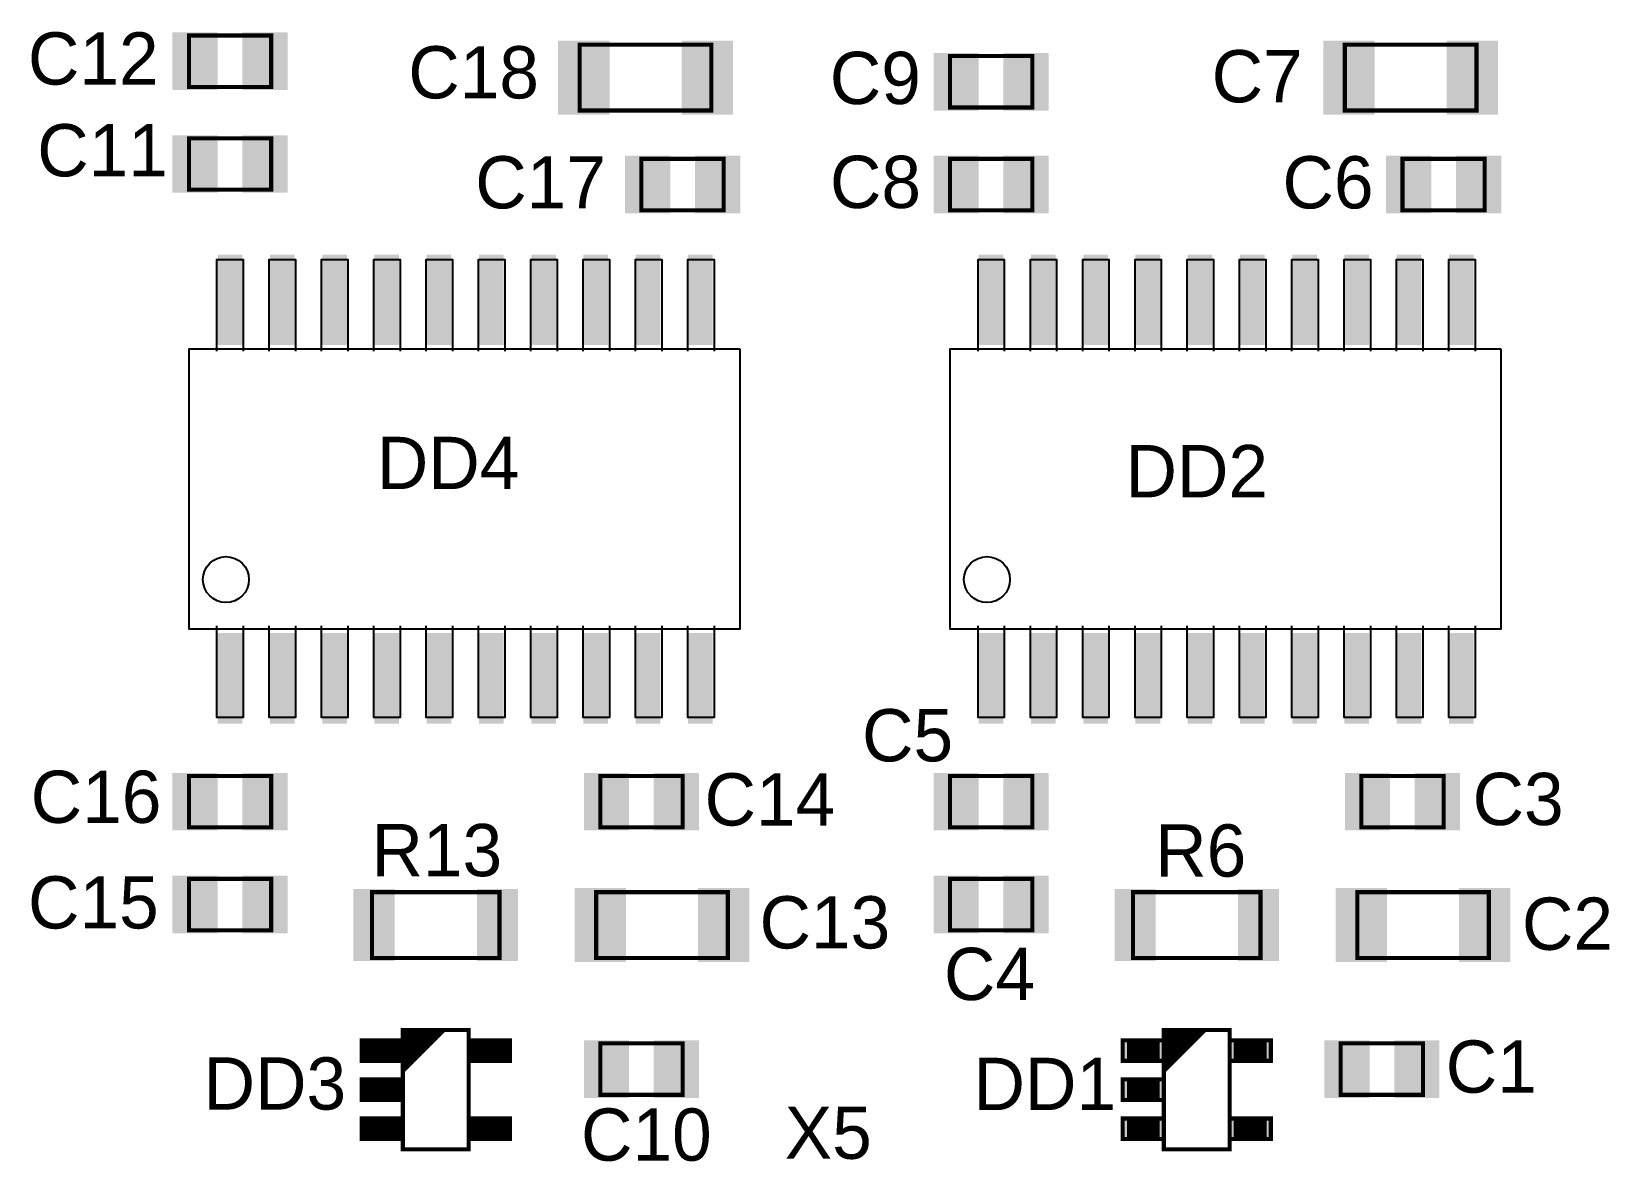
# Model space of a CAD drawing. Extents: x 25 to 880, y 8 to 306.
# Drawn here: x 610.22 to 658.17, y 161.38 to 195.71 of the extents above; entities that cross this region are included whole.
import ezdxf
from ezdxf.enums import TextEntityAlignment as Align

# ---------------------------------------------------------------- set-up
doc = ezdxf.new("R2010")
doc.units = 0
doc.header["$MEASUREMENT"] = 0
doc.layers.add('BOT', color=7, linetype='Continuous')
doc.layers.add('BOT_ASY', color=7, linetype='Continuous')

msp = doc.modelspace()

# ---------------------------------------------------------------- linework, layer by layer
at = {"layer": 'BOT', "const_width": 0.25}
for points in [[(614.6262, 194.0562), (615.7512, 194.0562), (615.7512, 195.5563), (614.6262, 195.5563)], [(616.7512, 194.0562), (617.8762, 194.0562), (617.8762, 195.5563), (616.7512, 195.5563)], [(626.345, 193.3062), (627.6575, 193.3062), (627.6575, 195.3062), (626.345, 195.3062)], [(630.095, 193.3062), (631.4075, 193.3062), (631.4075, 195.3062), (630.095, 195.3062)], [(649.595, 193.3062), (650.9075, 193.3062), (650.9075, 195.3062), (649.595, 195.3062)], [(653.345, 193.3062), (654.6575, 193.3062), (654.6575, 195.3062), (653.345, 195.3062)], [(637.7512, 193.4312), (638.8762, 193.4312), (638.8762, 194.9313), (637.7512, 194.9313)], [(639.8762, 193.4312), (641.0012, 193.4312), (641.0012, 194.9313), (639.8762, 194.9313)], [(614.6262, 190.9312), (615.7512, 190.9312), (615.7512, 192.4313), (614.6262, 192.4313)], [(616.7512, 190.9312), (617.8762, 190.9312), (617.8762, 192.4313), (616.7512, 192.4313)], [(628.3762, 190.3062), (629.5012, 190.3062), (629.5012, 191.8063), (628.3762, 191.8063)], [(630.5012, 190.3062), (631.6262, 190.3062), (631.6262, 191.8063), (630.5012, 191.8063)], [(637.7512, 190.3062), (638.8762, 190.3062), (638.8762, 191.8063), (637.7512, 191.8063)], [(639.8762, 190.3062), (641.0012, 190.3062), (641.0012, 191.8063), (639.8762, 191.8063)], [(651.5012, 190.3062), (652.6262, 190.3062), (652.6262, 191.8063), (651.5012, 191.8063)], [(653.6262, 190.3062), (654.7512, 190.3062), (654.7512, 191.8063), (653.6262, 191.8063)], [(616.0012, 186.3063), (616.5012, 186.3063), (616.5012, 188.8063), (616.0012, 188.8063)], [(617.5887, 186.3063), (618.0887, 186.3063), (618.0887, 188.8063), (617.5887, 188.8063)], [(619.1762, 186.3063), (619.6762, 186.3063), (619.6762, 188.8063), (619.1762, 188.8063)], [(620.7637, 186.3063), (621.2637, 186.3063), (621.2637, 188.8063), (620.7637, 188.8063)], [(622.3512, 186.3063), (622.8512, 186.3063), (622.8512, 188.8063), (622.3512, 188.8063)], [(623.9387, 186.3063), (624.4387, 186.3063), (624.4387, 188.8063), (623.9387, 188.8063)], [(625.5262, 186.3063), (626.0262, 186.3063), (626.0262, 188.8063), (625.5262, 188.8063)], [(627.1137, 186.3063), (627.6137, 186.3063), (627.6137, 188.8063), (627.1137, 188.8063)], [(628.7012, 186.3063), (629.2012, 186.3063), (629.2012, 188.8063), (628.7012, 188.8063)], [(630.2887, 186.3063), (630.7887, 186.3063), (630.7887, 188.8063), (630.2887, 188.8063)], [(639.1262, 186.3063), (639.6262, 186.3063), (639.6262, 188.8063), (639.1262, 188.8063)], [(640.7137, 186.3063), (641.2137, 186.3063), (641.2137, 188.8063), (640.7137, 188.8063)], [(642.3012, 186.3063), (642.8012, 186.3063), (642.8012, 188.8063), (642.3012, 188.8063)], [(643.8887, 186.3063), (644.3887, 186.3063), (644.3887, 188.8063), (643.8887, 188.8063)], [(645.4762, 186.3063), (645.9762, 186.3063), (645.9762, 188.8063), (645.4762, 188.8063)], [(647.0637, 186.3063), (647.5637, 186.3063), (647.5637, 188.8063), (647.0637, 188.8063)], [(648.6512, 186.3063), (649.1512, 186.3063), (649.1512, 188.8063), (648.6512, 188.8063)], [(650.2387, 186.3063), (650.7387, 186.3063), (650.7387, 188.8063), (650.2387, 188.8063)], [(651.8262, 186.3063), (652.3262, 186.3063), (652.3262, 188.8063), (651.8262, 188.8063)], [(653.4137, 186.3063), (653.9137, 186.3063), (653.9137, 188.8063), (653.4137, 188.8063)], [(616.0012, 174.8062), (616.5012, 174.8062), (616.5012, 177.3062), (616.0012, 177.3062)], [(617.5887, 174.8062), (618.0887, 174.8062), (618.0887, 177.3062), (617.5887, 177.3062)], [(619.1762, 174.8062), (619.6762, 174.8062), (619.6762, 177.3062), (619.1762, 177.3062)], [(620.7637, 174.8062), (621.2637, 174.8062), (621.2637, 177.3062), (620.7637, 177.3062)], [(622.3512, 174.8062), (622.8512, 174.8062), (622.8512, 177.3062), (622.3512, 177.3062)], [(623.9387, 174.8062), (624.4387, 174.8062), (624.4387, 177.3062), (623.9387, 177.3062)], [(625.5262, 174.8062), (626.0262, 174.8062), (626.0262, 177.3062), (625.5262, 177.3062)], [(627.1137, 174.8062), (627.6137, 174.8062), (627.6137, 177.3062), (627.1137, 177.3062)], [(628.7012, 174.8062), (629.2012, 174.8062), (629.2012, 177.3062), (628.7012, 177.3062)], [(630.2887, 174.8062), (630.7887, 174.8062), (630.7887, 177.3062), (630.2887, 177.3062)], [(639.1262, 174.8062), (639.6262, 174.8062), (639.6262, 177.3062), (639.1262, 177.3062)], [(640.7137, 174.8062), (641.2137, 174.8062), (641.2137, 177.3062), (640.7137, 177.3062)], [(642.3012, 174.8062), (642.8012, 174.8062), (642.8012, 177.3062), (642.3012, 177.3062)], [(643.8887, 174.8062), (644.3887, 174.8062), (644.3887, 177.3062), (643.8887, 177.3062)], [(645.4762, 174.8062), (645.9762, 174.8062), (645.9762, 177.3062), (645.4762, 177.3062)], [(647.0637, 174.8062), (647.5637, 174.8062), (647.5637, 177.3062), (647.0637, 177.3062)], [(648.6512, 174.8062), (649.1512, 174.8062), (649.1512, 177.3062), (648.6512, 177.3062)], [(650.2387, 174.8062), (650.7387, 174.8062), (650.7387, 177.3062), (650.2387, 177.3062)], [(651.8262, 174.8062), (652.3262, 174.8062), (652.3262, 177.3062), (651.8262, 177.3062)], [(653.4137, 174.8062), (653.9137, 174.8062), (653.9137, 177.3062), (653.4137, 177.3062)], [(614.6262, 171.5562), (615.7512, 171.5562), (615.7512, 173.0563), (614.6262, 173.0563)], [(616.7512, 171.5562), (617.8762, 171.5562), (617.8762, 173.0563), (616.7512, 173.0563)], [(627.1262, 171.5562), (628.2512, 171.5562), (628.2512, 173.0563), (627.1262, 173.0563)], [(629.2512, 171.5562), (630.3762, 171.5562), (630.3762, 173.0563), (629.2512, 173.0563)], [(637.7512, 171.5562), (638.8762, 171.5562), (638.8762, 173.0563), (637.7512, 173.0563)], [(639.8762, 171.5562), (641.0012, 171.5562), (641.0012, 173.0563), (639.8762, 173.0563)], [(650.2512, 171.5562), (651.3762, 171.5562), (651.3762, 173.0563), (650.2512, 173.0563)], [(652.3762, 171.5562), (653.5012, 171.5562), (653.5012, 173.0563), (652.3762, 173.0563)], [(614.6262, 168.4312), (615.7512, 168.4312), (615.7512, 169.9313), (614.6262, 169.9313)], [(616.7512, 168.4312), (617.8762, 168.4312), (617.8762, 169.9313), (616.7512, 169.9313)], [(637.7512, 168.4312), (638.8762, 168.4312), (638.8762, 169.9313), (637.7512, 169.9313)], [(639.8762, 168.4312), (641.0012, 168.4312), (641.0012, 169.9313), (639.8762, 169.9313)], [(620.1262, 167.5875), (621.1262, 167.5875), (621.1262, 169.525), (620.1262, 169.525)], [(623.8762, 167.5875), (624.8762, 167.5875), (624.8762, 169.525), (623.8762, 169.525)], [(626.845, 167.5563), (628.1575, 167.5563), (628.1575, 169.5562), (626.845, 169.5562)], [(630.595, 167.5563), (631.9075, 167.5563), (631.9075, 169.5562), (630.595, 169.5562)], [(643.2512, 167.5875), (644.2512, 167.5875), (644.2512, 169.525), (643.2512, 169.525)], [(647.0012, 167.5875), (648.0012, 167.5875), (648.0012, 169.525), (647.0012, 169.525)], [(649.97, 167.5563), (651.2825, 167.5563), (651.2825, 169.5562), (649.97, 169.5562)], [(653.72, 167.5563), (655.0325, 167.5563), (655.0325, 169.5562), (653.72, 169.5562)], [(620.3137, 164.4937), (621.4387, 164.4937), (621.4387, 164.9937), (620.3137, 164.9937)], [(623.5637, 164.4937), (624.6887, 164.4937), (624.6887, 164.9937), (623.5637, 164.9937)], [(627.1262, 163.4312), (628.2512, 163.4312), (628.2512, 164.9313), (627.1262, 164.9313)], [(629.2512, 163.4312), (630.3762, 163.4312), (630.3762, 164.9313), (629.2512, 164.9313)], [(643.4387, 164.4937), (644.5637, 164.4937), (644.5637, 164.9937), (643.4387, 164.9937)], [(646.6887, 164.4937), (647.8137, 164.4937), (647.8137, 164.9937), (646.6887, 164.9937)], [(649.6262, 163.4312), (650.7512, 163.4312), (650.7512, 164.9313), (649.6262, 164.9313)], [(651.7512, 163.4312), (652.8762, 163.4312), (652.8762, 164.9313), (651.7512, 164.9313)], [(620.3137, 163.3062), (621.4387, 163.3062), (621.4387, 163.8063), (620.3137, 163.8063)], [(643.4387, 163.3062), (644.5637, 163.3062), (644.5637, 163.8063), (643.4387, 163.8063)], [(620.3137, 162.1188), (621.4387, 162.1188), (621.4387, 162.6187), (620.3137, 162.6187)], [(623.5637, 162.1188), (624.6887, 162.1188), (624.6887, 162.6187), (623.5637, 162.6187)], [(643.4387, 162.1188), (644.5637, 162.1188), (644.5637, 162.6187), (643.4387, 162.6187)], [(646.6887, 162.1188), (647.8137, 162.1188), (647.8137, 162.6187), (646.6887, 162.6187)]]:
    msp.add_lwpolyline(points, close=True, dxfattribs=at)
for points in [[(614.6262, 194.0562), (614.6262, 195.5563)], [(614.8762, 194.0562), (614.8762, 195.5563)], [(615.1262, 194.0562), (615.1262, 195.5563)], [(615.3762, 194.0562), (615.3762, 195.5563)], [(615.6262, 194.0562), (615.6262, 195.5563)], [(616.8762, 194.0562), (616.8762, 195.5563)], [(617.1262, 194.0562), (617.1262, 195.5563)], [(617.3762, 194.0562), (617.3762, 195.5563)], [(617.6262, 194.0562), (617.6262, 195.5563)], [(617.8762, 194.0562), (617.8762, 195.5563)], [(626.3762, 193.3062), (626.3762, 195.3062)], [(626.6262, 193.3062), (626.6262, 195.3062)], [(626.8762, 193.3062), (626.8762, 195.3062)], [(627.1262, 193.3062), (627.1262, 195.3062)], [(627.3762, 193.3062), (627.3762, 195.3062)], [(627.6262, 193.3062), (627.6262, 195.3062)], [(630.1262, 193.3062), (630.1262, 195.3062)], [(630.3762, 193.3062), (630.3762, 195.3062)], [(630.6262, 193.3062), (630.6262, 195.3062)], [(630.8762, 193.3062), (630.8762, 195.3062)], [(631.1262, 193.3062), (631.1262, 195.3062)], [(631.3762, 193.3062), (631.3762, 195.3062)], [(649.6262, 193.3062), (649.6262, 195.3062)], [(649.8762, 193.3062), (649.8762, 195.3062)], [(650.1262, 193.3062), (650.1262, 195.3062)], [(650.3762, 193.3062), (650.3762, 195.3062)], [(650.6262, 193.3062), (650.6262, 195.3062)], [(650.8762, 193.3062), (650.8762, 195.3062)], [(653.3762, 193.3062), (653.3762, 195.3062)], [(653.6262, 193.3062), (653.6262, 195.3062)], [(653.8762, 193.3062), (653.8762, 195.3062)], [(654.1262, 193.3062), (654.1262, 195.3062)], [(654.3762, 193.3062), (654.3762, 195.3062)], [(654.6262, 193.3062), (654.6262, 195.3062)], [(637.8762, 193.4312), (637.8762, 194.9313)], [(638.1262, 193.4312), (638.1262, 194.9313)], [(638.3762, 193.4312), (638.3762, 194.9313)], [(638.6262, 193.4312), (638.6262, 194.9313)], [(638.8762, 193.4312), (638.8762, 194.9313)], [(639.8762, 193.4312), (639.8762, 194.9313)], [(640.1262, 193.4312), (640.1262, 194.9313)], [(640.3762, 193.4312), (640.3762, 194.9313)], [(640.6262, 193.4312), (640.6262, 194.9313)], [(640.8762, 193.4312), (640.8762, 194.9313)], [(614.6262, 190.9312), (614.6262, 192.4313)], [(614.8762, 190.9312), (614.8762, 192.4313)], [(615.1262, 190.9312), (615.1262, 192.4313)], [(615.3762, 190.9312), (615.3762, 192.4313)], [(615.6262, 190.9312), (615.6262, 192.4313)], [(616.8762, 190.9312), (616.8762, 192.4313)], [(617.1262, 190.9312), (617.1262, 192.4313)], [(617.3762, 190.9312), (617.3762, 192.4313)], [(617.6262, 190.9312), (617.6262, 192.4313)], [(617.8762, 190.9312), (617.8762, 192.4313)], [(628.3762, 190.3062), (628.3762, 191.8063)], [(628.6262, 190.3062), (628.6262, 191.8063)], [(628.8762, 190.3062), (628.8762, 191.8063)], [(629.1262, 190.3062), (629.1262, 191.8063)], [(629.3762, 190.3062), (629.3762, 191.8063)], [(630.6262, 190.3062), (630.6262, 191.8063)], [(630.8762, 190.3062), (630.8762, 191.8063)], [(631.1262, 190.3062), (631.1262, 191.8063)], [(631.3762, 190.3062), (631.3762, 191.8063)], [(631.6262, 190.3062), (631.6262, 191.8063)], [(637.8762, 190.3062), (637.8762, 191.8063)], [(638.1262, 190.3062), (638.1262, 191.8063)], [(638.3762, 190.3062), (638.3762, 191.8063)], [(638.6262, 190.3062), (638.6262, 191.8063)], [(638.8762, 190.3062), (638.8762, 191.8063)], [(639.8762, 190.3062), (639.8762, 191.8063)], [(640.1262, 190.3062), (640.1262, 191.8063)], [(640.3762, 190.3062), (640.3762, 191.8063)], [(640.6262, 190.3062), (640.6262, 191.8063)], [(640.8762, 190.3062), (640.8762, 191.8063)], [(651.6262, 190.3062), (651.6262, 191.8063)], [(651.8762, 190.3062), (651.8762, 191.8063)], [(652.1262, 190.3062), (652.1262, 191.8063)], [(652.3762, 190.3062), (652.3762, 191.8063)], [(652.6262, 190.3062), (652.6262, 191.8063)], [(653.6262, 190.3062), (653.6262, 191.8063)], [(653.8762, 190.3062), (653.8762, 191.8063)], [(654.1262, 190.3062), (654.1262, 191.8063)], [(654.3762, 190.3062), (654.3762, 191.8063)], [(654.6262, 190.3062), (654.6262, 191.8063)], [(616.1262, 186.3063), (616.1262, 188.8063)], [(616.3762, 186.3063), (616.3762, 188.8063)], [(617.6262, 186.3063), (617.6262, 188.8063)], [(617.8762, 186.3063), (617.8762, 188.8063)], [(619.3762, 186.3063), (619.3762, 188.8063)], [(619.6262, 186.3063), (619.6262, 188.8063)], [(620.8762, 186.3063), (620.8762, 188.8063)], [(621.1262, 186.3063), (621.1262, 188.8063)], [(622.3762, 186.3063), (622.3762, 188.8063)], [(622.6262, 186.3063), (622.6262, 188.8063)], [(624.1262, 186.3063), (624.1262, 188.8063)], [(624.3762, 186.3063), (624.3762, 188.8063)], [(625.6262, 186.3063), (625.6262, 188.8063)], [(625.8762, 186.3063), (625.8762, 188.8063)], [(627.1262, 186.3063), (627.1262, 188.8063)], [(627.3762, 186.3063), (627.3762, 188.8063)], [(628.8762, 186.3063), (628.8762, 188.8063)], [(629.1262, 186.3063), (629.1262, 188.8063)], [(630.3762, 186.3063), (630.3762, 188.8063)], [(630.6262, 186.3063), (630.6262, 188.8063)], [(639.1262, 186.3063), (639.1262, 188.8063)], [(639.3762, 186.3063), (639.3762, 188.8063)], [(639.6262, 186.3063), (639.6262, 188.8063)], [(640.8762, 186.3063), (640.8762, 188.8063)], [(641.1262, 186.3063), (641.1262, 188.8063)], [(642.3762, 186.3063), (642.3762, 188.8063)], [(642.6262, 186.3063), (642.6262, 188.8063)], [(644.1262, 186.3063), (644.1262, 188.8063)], [(644.3762, 186.3063), (644.3762, 188.8063)], [(645.6262, 186.3063), (645.6262, 188.8063)], [(645.8762, 186.3063), (645.8762, 188.8063)], [(647.1262, 186.3063), (647.1262, 188.8063)], [(647.3762, 186.3063), (647.3762, 188.8063)], [(648.8762, 186.3063), (648.8762, 188.8063)], [(649.1262, 186.3063), (649.1262, 188.8063)], [(650.3762, 186.3063), (650.3762, 188.8063)], [(650.6262, 186.3063), (650.6262, 188.8063)], [(651.8762, 186.3063), (651.8762, 188.8063)], [(652.1262, 186.3063), (652.1262, 188.8063)], [(653.6262, 186.3063), (653.6262, 188.8063)], [(653.8762, 186.3063), (653.8762, 188.8063)], [(616.1262, 174.8062), (616.1262, 177.3062)], [(616.3762, 174.8062), (616.3762, 177.3062)], [(617.6262, 174.8062), (617.6262, 177.3062)], [(617.8762, 174.8062), (617.8762, 177.3062)], [(619.3762, 174.8062), (619.3762, 177.3062)], [(619.6262, 174.8062), (619.6262, 177.3062)], [(620.8762, 174.8062), (620.8762, 177.3062)], [(621.1262, 174.8062), (621.1262, 177.3062)], [(622.3762, 174.8062), (622.3762, 177.3062)], [(622.6262, 174.8062), (622.6262, 177.3062)], [(624.1262, 174.8062), (624.1262, 177.3062)], [(624.3762, 174.8062), (624.3762, 177.3062)], [(625.6262, 174.8062), (625.6262, 177.3062)], [(625.8762, 174.8062), (625.8762, 177.3062)], [(627.1262, 174.8062), (627.1262, 177.3062)], [(627.3762, 174.8062), (627.3762, 177.3062)], [(628.8762, 174.8062), (628.8762, 177.3062)], [(629.1262, 174.8062), (629.1262, 177.3062)], [(630.3762, 174.8062), (630.3762, 177.3062)], [(630.6262, 174.8062), (630.6262, 177.3062)], [(639.1262, 174.8062), (639.1262, 177.3062)], [(639.3762, 174.8062), (639.3762, 177.3062)], [(639.6262, 174.8062), (639.6262, 177.3062)], [(640.8762, 174.8062), (640.8762, 177.3062)], [(641.1262, 174.8062), (641.1262, 177.3062)], [(642.3762, 174.8062), (642.3762, 177.3062)], [(642.6262, 174.8062), (642.6262, 177.3062)], [(644.1262, 174.8062), (644.1262, 177.3062)], [(644.3762, 174.8062), (644.3762, 177.3062)], [(645.6262, 174.8062), (645.6262, 177.3062)], [(645.8762, 174.8062), (645.8762, 177.3062)], [(647.1262, 174.8062), (647.1262, 177.3062)], [(647.3762, 174.8062), (647.3762, 177.3062)], [(648.8762, 174.8062), (648.8762, 177.3062)], [(649.1262, 174.8062), (649.1262, 177.3062)], [(650.3762, 174.8062), (650.3762, 177.3062)], [(650.6262, 174.8062), (650.6262, 177.3062)], [(651.8762, 174.8062), (651.8762, 177.3062)], [(652.1262, 174.8062), (652.1262, 177.3062)], [(653.6262, 174.8062), (653.6262, 177.3062)], [(653.8762, 174.8062), (653.8762, 177.3062)], [(614.6262, 171.5562), (614.6262, 173.0563)], [(614.8762, 171.5562), (614.8762, 173.0563)], [(615.1262, 171.5562), (615.1262, 173.0563)], [(615.3762, 171.5562), (615.3762, 173.0563)], [(615.6262, 171.5562), (615.6262, 173.0563)], [(616.8762, 171.5562), (616.8762, 173.0563)], [(617.1262, 171.5562), (617.1262, 173.0563)], [(617.3762, 171.5562), (617.3762, 173.0563)], [(617.6262, 171.5562), (617.6262, 173.0563)], [(617.8762, 171.5562), (617.8762, 173.0563)], [(627.1262, 171.5562), (627.1262, 173.0563)], [(627.3762, 171.5562), (627.3762, 173.0563)], [(627.6262, 171.5562), (627.6262, 173.0563)], [(627.8762, 171.5562), (627.8762, 173.0563)], [(628.1262, 171.5562), (628.1262, 173.0563)], [(629.3762, 171.5562), (629.3762, 173.0563)], [(629.6262, 171.5562), (629.6262, 173.0563)], [(629.8762, 171.5562), (629.8762, 173.0563)], [(630.1262, 171.5562), (630.1262, 173.0563)], [(630.3762, 171.5562), (630.3762, 173.0563)], [(637.8762, 171.5562), (637.8762, 173.0563)], [(638.1262, 171.5562), (638.1262, 173.0563)], [(638.3762, 171.5562), (638.3762, 173.0563)], [(638.6262, 171.5562), (638.6262, 173.0563)], [(638.8762, 171.5562), (638.8762, 173.0563)], [(639.8762, 171.5562), (639.8762, 173.0563)], [(640.1262, 171.5562), (640.1262, 173.0563)], [(640.3762, 171.5562), (640.3762, 173.0563)], [(640.6262, 171.5562), (640.6262, 173.0563)], [(640.8762, 171.5562), (640.8762, 173.0563)], [(650.3762, 171.5562), (650.3762, 173.0563)], [(650.6262, 171.5562), (650.6262, 173.0563)], [(650.8762, 171.5562), (650.8762, 173.0563)], [(651.1262, 171.5562), (651.1262, 173.0563)], [(651.3762, 171.5562), (651.3762, 173.0563)], [(652.3762, 171.5562), (652.3762, 173.0563)], [(652.6262, 171.5562), (652.6262, 173.0563)], [(652.8762, 171.5562), (652.8762, 173.0563)], [(653.1262, 171.5562), (653.1262, 173.0563)], [(653.3762, 171.5562), (653.3762, 173.0563)], [(614.6262, 168.4312), (614.6262, 169.9313)], [(614.8762, 168.4312), (614.8762, 169.9313)], [(615.1262, 168.4312), (615.1262, 169.9313)], [(615.3762, 168.4312), (615.3762, 169.9313)], [(615.6262, 168.4312), (615.6262, 169.9313)], [(616.8762, 168.4312), (616.8762, 169.9313)], [(617.1262, 168.4312), (617.1262, 169.9313)], [(617.3762, 168.4312), (617.3762, 169.9313)], [(617.6262, 168.4312), (617.6262, 169.9313)], [(617.8762, 168.4312), (617.8762, 169.9313)], [(637.8762, 168.4312), (637.8762, 169.9313)], [(638.1262, 168.4312), (638.1262, 169.9313)], [(638.3762, 168.4312), (638.3762, 169.9313)], [(638.6262, 168.4312), (638.6262, 169.9313)], [(638.8762, 168.4312), (638.8762, 169.9313)], [(639.8762, 168.4312), (639.8762, 169.9313)], [(640.1262, 168.4312), (640.1262, 169.9313)], [(640.3762, 168.4312), (640.3762, 169.9313)], [(640.6262, 168.4312), (640.6262, 169.9313)], [(640.8762, 168.4312), (640.8762, 169.9313)], [(620.1262, 167.5875), (620.1262, 169.525)], [(620.3762, 167.5875), (620.3762, 169.525)], [(620.6262, 167.5875), (620.6262, 169.525)], [(620.8762, 167.5875), (620.8762, 169.525)], [(621.1262, 167.5875), (621.1262, 169.525)], [(623.8762, 167.5875), (623.8762, 169.525)], [(624.1262, 167.5875), (624.1262, 169.525)], [(624.3762, 167.5875), (624.3762, 169.525)], [(624.6262, 167.5875), (624.6262, 169.525)], [(624.8762, 167.5875), (624.8762, 169.525)], [(626.8762, 167.5563), (626.8762, 169.5562)], [(627.1262, 167.5563), (627.1262, 169.5562)], [(627.3762, 167.5563), (627.3762, 169.5562)], [(627.6262, 167.5563), (627.6262, 169.5562)], [(627.8762, 167.5563), (627.8762, 169.5562)], [(628.1262, 167.5563), (628.1262, 169.5562)], [(630.6262, 167.5563), (630.6262, 169.5562)], [(630.8762, 167.5563), (630.8762, 169.5562)], [(631.1262, 167.5563), (631.1262, 169.5562)], [(631.3762, 167.5563), (631.3762, 169.5562)], [(631.6262, 167.5563), (631.6262, 169.5562)], [(631.8762, 167.5563), (631.8762, 169.5562)], [(643.3762, 167.5875), (643.3762, 169.525)], [(643.6262, 167.5875), (643.6262, 169.525)], [(643.8762, 167.5875), (643.8762, 169.525)], [(644.1262, 167.5875), (644.1262, 169.525)], [(647.1262, 167.5875), (647.1262, 169.525)], [(647.3762, 167.5875), (647.3762, 169.525)], [(647.6262, 167.5875), (647.6262, 169.525)], [(647.8762, 167.5875), (647.8762, 169.525)], [(650.1262, 167.5563), (650.1262, 169.5562)], [(650.3762, 167.5563), (650.3762, 169.5562)], [(650.6262, 167.5563), (650.6262, 169.5562)], [(650.8762, 167.5563), (650.8762, 169.5562)], [(651.1262, 167.5563), (651.1262, 169.5562)], [(653.8762, 167.5563), (653.8762, 169.5562)], [(654.1262, 167.5563), (654.1262, 169.5562)], [(654.3762, 167.5563), (654.3762, 169.5562)], [(654.6262, 167.5563), (654.6262, 169.5562)], [(654.8762, 167.5563), (654.8762, 169.5562)], [(620.3762, 164.4937), (620.3762, 164.9937)], [(620.6262, 164.4937), (620.6262, 164.9937)], [(620.8762, 164.4937), (620.8762, 164.9937)], [(621.1262, 164.4937), (621.1262, 164.9937)], [(621.3762, 164.4937), (621.3762, 164.9937)], [(623.6262, 164.4937), (623.6262, 164.9937)], [(623.8762, 164.4937), (623.8762, 164.9937)], [(624.1262, 164.4937), (624.1262, 164.9937)], [(624.3762, 164.4937), (624.3762, 164.9937)], [(624.6262, 164.4937), (624.6262, 164.9937)], [(627.1262, 163.4312), (627.1262, 164.9313)], [(627.3762, 163.4312), (627.3762, 164.9313)], [(627.6262, 163.4312), (627.6262, 164.9313)], [(627.8762, 163.4312), (627.8762, 164.9313)], [(628.1262, 163.4312), (628.1262, 164.9313)], [(629.3762, 163.4312), (629.3762, 164.9313)], [(629.6262, 163.4312), (629.6262, 164.9313)], [(629.8762, 163.4312), (629.8762, 164.9313)], [(630.1262, 163.4312), (630.1262, 164.9313)], [(630.3762, 163.4312), (630.3762, 164.9313)], [(643.6262, 164.4937), (643.6262, 164.9937)], [(643.8762, 164.4937), (643.8762, 164.9937)], [(644.1262, 164.4937), (644.1262, 164.9937)], [(644.3762, 164.4937), (644.3762, 164.9937)], [(646.8762, 164.4937), (646.8762, 164.9937)], [(647.1262, 164.4937), (647.1262, 164.9937)], [(647.3762, 164.4937), (647.3762, 164.9937)], [(647.6262, 164.4937), (647.6262, 164.9937)], [(649.6262, 163.4312), (649.6262, 164.9313)], [(649.8762, 163.4312), (649.8762, 164.9313)], [(650.1262, 163.4312), (650.1262, 164.9313)], [(650.3762, 163.4312), (650.3762, 164.9313)], [(650.6262, 163.4312), (650.6262, 164.9313)], [(651.8762, 163.4312), (651.8762, 164.9313)], [(652.1262, 163.4312), (652.1262, 164.9313)], [(652.3762, 163.4312), (652.3762, 164.9313)], [(652.6262, 163.4312), (652.6262, 164.9313)], [(652.8762, 163.4312), (652.8762, 164.9313)], [(620.3762, 163.3062), (620.3762, 163.8063)], [(620.6262, 163.3062), (620.6262, 163.8063)], [(620.8762, 163.3062), (620.8762, 163.8063)], [(621.1262, 163.3062), (621.1262, 163.8063)], [(621.3762, 163.3062), (621.3762, 163.8063)], [(643.6262, 163.3062), (643.6262, 163.8063)], [(643.8762, 163.3062), (643.8762, 163.8063)], [(644.1262, 163.3062), (644.1262, 163.8063)], [(644.3762, 163.3062), (644.3762, 163.8063)], [(620.3762, 162.1188), (620.3762, 162.6187)], [(620.6262, 162.1188), (620.6262, 162.6187)], [(620.8762, 162.1188), (620.8762, 162.6187)], [(621.1262, 162.1188), (621.1262, 162.6187)], [(621.3762, 162.1188), (621.3762, 162.6187)], [(623.6262, 162.1188), (623.6262, 162.6187)], [(623.8762, 162.1188), (623.8762, 162.6187)], [(624.1262, 162.1188), (624.1262, 162.6187)], [(624.3762, 162.1188), (624.3762, 162.6187)], [(624.6262, 162.1188), (624.6262, 162.6187)], [(643.6262, 162.1188), (643.6262, 162.6187)], [(643.8762, 162.1188), (643.8762, 162.6187)], [(644.1262, 162.1188), (644.1262, 162.6187)], [(644.3762, 162.1188), (644.3762, 162.6187)], [(646.8762, 162.1188), (646.8762, 162.6187)], [(647.1262, 162.1188), (647.1262, 162.6187)], [(647.3762, 162.1188), (647.3762, 162.6187)], [(647.6262, 162.1188), (647.6262, 162.6187)]]:
    msp.add_lwpolyline(points, dxfattribs=at)
at = {"layer": 'BOT_ASY', "const_width": 0.125}
for points in [[(617.5012, 195.5875), (617.5012, 194.025), (615.0012, 194.025), (615.0012, 195.5875), (617.5012, 195.5875)], [(626.8762, 193.3062), (626.8762, 195.3062), (630.8762, 195.3062), (630.8762, 193.3062), (626.8762, 193.3062)], [(650.1262, 193.3062), (650.1262, 195.3062), (654.1262, 195.3062), (654.1262, 193.3062), (650.1262, 193.3062)], [(640.6262, 194.9625), (640.6262, 193.4), (638.1262, 193.4), (638.1262, 194.9625), (640.6262, 194.9625)], [(617.5012, 192.4625), (617.5012, 190.9), (615.0012, 190.9), (615.0012, 192.4625), (617.5012, 192.4625)], [(628.7512, 190.275), (628.7512, 191.8375), (631.2512, 191.8375), (631.2512, 190.275), (628.7512, 190.275)], [(640.6262, 191.8375), (640.6262, 190.275), (638.1262, 190.275), (638.1262, 191.8375), (640.6262, 191.8375)], [(651.8762, 190.275), (651.8762, 191.8375), (654.3762, 191.8375), (654.3762, 190.275), (651.8762, 190.275)], [(617.5012, 173.0875), (617.5012, 171.525), (615.0012, 171.525), (615.0012, 173.0875), (617.5012, 173.0875)], [(627.5012, 171.525), (627.5012, 173.0875), (630.0012, 173.0875), (630.0012, 171.525), (627.5012, 171.525)], [(640.6262, 173.0875), (640.6262, 171.525), (638.1262, 171.525), (638.1262, 173.0875), (640.6262, 173.0875)], [(650.6262, 171.525), (650.6262, 173.0875), (653.1262, 173.0875), (653.1262, 171.525), (650.6262, 171.525)], [(617.5012, 169.9625), (617.5012, 168.4), (615.0012, 168.4), (615.0012, 169.9625), (617.5012, 169.9625)], [(640.6262, 169.9625), (640.6262, 168.4), (638.1262, 168.4), (638.1262, 169.9625), (640.6262, 169.9625)], [(624.4387, 169.5562), (624.4387, 167.5563), (620.5637, 167.5563), (620.5637, 169.5562), (624.4387, 169.5562)], [(627.3762, 167.5563), (627.3762, 169.5562), (631.3762, 169.5562), (631.3762, 167.5563), (627.3762, 167.5563)], [(647.5637, 169.5562), (647.5637, 167.5563), (643.6887, 167.5563), (643.6887, 169.5562), (647.5637, 169.5562)], [(650.5012, 167.5563), (650.5012, 169.5562), (654.5012, 169.5562), (654.5012, 167.5563), (650.5012, 167.5563)], [(621.5012, 161.7437), (621.5012, 165.3688), (623.5012, 165.3688), (623.5012, 161.7437), (621.5012, 161.7437)], [(621.6262, 165.3688), (621.5012, 165.2438)], [(621.7512, 165.3688), (621.5012, 165.1187)], [(621.8762, 165.3688), (621.5012, 164.9937)], [(622.0012, 165.3688), (621.5012, 164.8687)], [(622.1262, 165.3688), (621.5012, 164.7438)], [(622.2512, 165.3688), (621.5012, 164.6188)], [(622.3762, 165.3688), (621.5012, 164.4937)], [(622.5012, 165.3688), (621.5012, 164.3687)], [(622.6262, 165.3688), (621.5012, 164.2437)], [(622.7512, 165.3688), (621.5012, 164.1188)], [(644.6262, 161.7437), (644.6262, 165.3688), (646.6262, 165.3688), (646.6262, 161.7437), (644.6262, 161.7437)], [(645.8762, 165.3688), (644.6262, 164.1188)], [(644.7512, 165.3688), (644.6262, 165.2438)], [(644.8762, 165.3688), (644.6262, 165.1187)], [(645.0012, 165.3688), (644.6262, 164.9937)], [(645.1262, 165.3688), (644.6262, 164.8687)], [(645.2512, 165.3688), (644.6262, 164.7438)], [(645.3762, 165.3688), (644.6262, 164.6188)], [(645.5012, 165.3688), (644.6262, 164.4937)], [(645.6262, 165.3688), (644.6262, 164.3687)], [(645.7512, 165.3688), (644.6262, 164.2437)], [(620.2512, 164.4313), (620.2512, 165.0563), (621.5012, 165.0563), (621.5012, 164.4313), (620.2512, 164.4313)], [(623.5012, 164.4313), (623.5012, 165.0563), (624.7512, 165.0563), (624.7512, 164.4313), (623.5012, 164.4313)], [(627.5012, 163.4), (627.5012, 164.9625), (630.0012, 164.9625), (630.0012, 163.4), (627.5012, 163.4)], [(643.3762, 164.4313), (643.3762, 165.0563), (644.6262, 165.0563), (644.6262, 164.4313), (643.3762, 164.4313)], [(646.6262, 164.4313), (646.6262, 165.0563), (647.8762, 165.0563), (647.8762, 164.4313), (646.6262, 164.4313)], [(650.0012, 163.4), (650.0012, 164.9625), (652.5012, 164.9625), (652.5012, 163.4), (650.0012, 163.4)], [(620.2512, 163.2437), (620.2512, 163.8687), (621.5012, 163.8687), (621.5012, 163.2437), (620.2512, 163.2437)], [(643.3762, 163.2437), (643.3762, 163.8687), (644.6262, 163.8687), (644.6262, 163.2437), (643.3762, 163.2437)], [(620.2512, 162.0562), (620.2512, 162.6812), (621.5012, 162.6812), (621.5012, 162.0562), (620.2512, 162.0562)], [(623.5012, 162.0562), (623.5012, 162.6812), (624.7512, 162.6812), (624.7512, 162.0562), (623.5012, 162.0562)], [(643.3762, 162.0562), (643.3762, 162.6812), (644.6262, 162.6812), (644.6262, 162.0562), (643.3762, 162.0562)], [(646.6262, 162.0562), (646.6262, 162.6812), (647.8762, 162.6812), (647.8762, 162.0562), (646.6262, 162.0562)]]:
    msp.add_lwpolyline(points, dxfattribs=at)
at = {"layer": 'BOT_ASY'}
for points in [[(615.8537, 185.9938), (615.8537, 188.7762), (616.6487, 188.7762), (616.6487, 185.9938)], [(617.4437, 185.9938), (617.4437, 188.7762), (618.2387, 188.7762), (618.2387, 185.9938)], [(619.0337, 185.9938), (619.0337, 188.7762), (619.8287, 188.7762), (619.8287, 185.9938)], [(620.6237, 185.9938), (620.6237, 188.7762), (621.4187, 188.7762), (621.4187, 185.9938)], [(622.2137, 185.9938), (622.2137, 188.7762), (623.0087, 188.7762), (623.0087, 185.9938)], [(623.8037, 185.9938), (623.8037, 188.7762), (624.5987, 188.7762), (624.5987, 185.9938)], [(625.3937, 185.9938), (625.3937, 188.7762), (626.1887, 188.7762), (626.1887, 185.9938)], [(626.9837, 185.9938), (626.9837, 188.7762), (627.7787, 188.7762), (627.7787, 185.9938)], [(628.5737, 185.9938), (628.5737, 188.7762), (629.3687, 188.7762), (629.3687, 185.9938)], [(630.1637, 185.9938), (630.1637, 188.7762), (630.9587, 188.7762), (630.9587, 185.9938)], [(638.9787, 185.9938), (638.9787, 188.7762), (639.7737, 188.7762), (639.7737, 185.9938)], [(640.5687, 185.9938), (640.5687, 188.7762), (641.3637, 188.7762), (641.3637, 185.9938)], [(642.1587, 185.9938), (642.1587, 188.7762), (642.9537, 188.7762), (642.9537, 185.9938)], [(643.7487, 185.9938), (643.7487, 188.7762), (644.5437, 188.7762), (644.5437, 185.9938)], [(645.3387, 185.9938), (645.3387, 188.7762), (646.1337, 188.7762), (646.1337, 185.9938)], [(646.9287, 185.9938), (646.9287, 188.7762), (647.7237, 188.7762), (647.7237, 185.9938)], [(648.5187, 185.9938), (648.5187, 188.7762), (649.3137, 188.7762), (649.3137, 185.9938)], [(650.1087, 185.9938), (650.1087, 188.7762), (650.9037, 188.7762), (650.9037, 185.9938)], [(651.6987, 185.9938), (651.6987, 188.7762), (652.4937, 188.7762), (652.4937, 185.9938)], [(653.2887, 185.9938), (653.2887, 188.7762), (654.0837, 188.7762), (654.0837, 185.9938)], [(631.7512, 186.0562), (615.0012, 186.0562), (615.0012, 177.5563), (631.7512, 177.5563), (631.7512, 186.0562)], [(654.8762, 186.0562), (638.1262, 186.0562), (638.1262, 177.5563), (654.8762, 177.5563), (654.8762, 186.0562)], [(616.6487, 177.6462), (616.6487, 174.8637), (615.8537, 174.8637), (615.8537, 177.6462)], [(618.2387, 177.6462), (618.2387, 174.8637), (617.4437, 174.8637), (617.4437, 177.6462)], [(619.8287, 177.6462), (619.8287, 174.8637), (619.0337, 174.8637), (619.0337, 177.6462)], [(621.4187, 177.6462), (621.4187, 174.8637), (620.6237, 174.8637), (620.6237, 177.6462)], [(623.0087, 177.6462), (623.0087, 174.8637), (622.2137, 174.8637), (622.2137, 177.6462)], [(624.5987, 177.6462), (624.5987, 174.8637), (623.8037, 174.8637), (623.8037, 177.6462)], [(626.1887, 177.6462), (626.1887, 174.8637), (625.3937, 174.8637), (625.3937, 177.6462)], [(627.7787, 177.6462), (627.7787, 174.8637), (626.9837, 174.8637), (626.9837, 177.6462)], [(629.3687, 177.6462), (629.3687, 174.8637), (628.5737, 174.8637), (628.5737, 177.6462)], [(630.9587, 177.6462), (630.9587, 174.8637), (630.1637, 174.8637), (630.1637, 177.6462)], [(639.7737, 177.6462), (639.7737, 174.8637), (638.9787, 174.8637), (638.9787, 177.6462)], [(641.3637, 177.6462), (641.3637, 174.8637), (640.5687, 174.8637), (640.5687, 177.6462)], [(642.9537, 177.6462), (642.9537, 174.8637), (642.1587, 174.8637), (642.1587, 177.6462)], [(644.5437, 177.6462), (644.5437, 174.8637), (643.7487, 174.8637), (643.7487, 177.6462)], [(646.1337, 177.6462), (646.1337, 174.8637), (645.3387, 174.8637), (645.3387, 177.6462)], [(647.7237, 177.6462), (647.7237, 174.8637), (646.9287, 174.8637), (646.9287, 177.6462)], [(649.3137, 177.6462), (649.3137, 174.8637), (648.5187, 174.8637), (648.5187, 177.6462)], [(650.9037, 177.6462), (650.9037, 174.8637), (650.1087, 174.8637), (650.1087, 177.6462)], [(652.4937, 177.6462), (652.4937, 174.8637), (651.6987, 174.8637), (651.6987, 177.6462)], [(654.0837, 177.6462), (654.0837, 174.8637), (653.2887, 174.8637), (653.2887, 177.6462)]]:
    msp.add_lwpolyline(points, dxfattribs=at)
for points in [[(616.1262, 179.755, -1), (616.1262, 178.3575, -1)], [(639.2512, 179.755, -1), (639.2512, 178.3575, -1)]]:
    msp.add_lwpolyline(points, format="xyb", close=True, dxfattribs=at)

# ---------------------------------------------------------------- texts
at = {"layer": 'BOT_ASY', "width": 1.019685}
for s, p in [('C12', (612.0948, 194.0951)), ('C18', (623.6522, 193.6742)), ('C7', (647.4621, 193.5556)), ('C9', (635.8583, 193.5032)), ('C11', (612.3762, 191.3063)), ('C17', (625.6867, 190.3322)), ('C8', (635.8633, 190.3451)), ('C6', (649.6133, 190.3322)), ('DD4', (622.8762, 181.8063)), ('DD2', (645.6262, 181.5562)), ('C5', (636.838, 173.5309)), ('C16', (612.1787, 171.6612)), ('C14', (632.654, 171.5822)), ('C3', (655.3904, 171.5951)), ('R13', (622.5343, 170.0414)), ('R6', (645.7454, 170.0291)), ('C15', (612.0972, 168.4532)), ('C13', (634.325, 167.8464)), ('C2', (656.8904, 167.8056)), ('C4', (639.3269, 166.2785)), ('C1', (654.5744, 163.4637)), ('DD3', (617.6127, 162.9507)), ('DD1', (641.0077, 162.9377)), ('X5', (634.4266, 161.4544)), ('C10', (628.9009, 161.3976))]:
    msp.add_text(s, height=1.5875, dxfattribs=at).set_placement(p, align=Align.CENTER)

doc.saveas('drawing.dxf')
